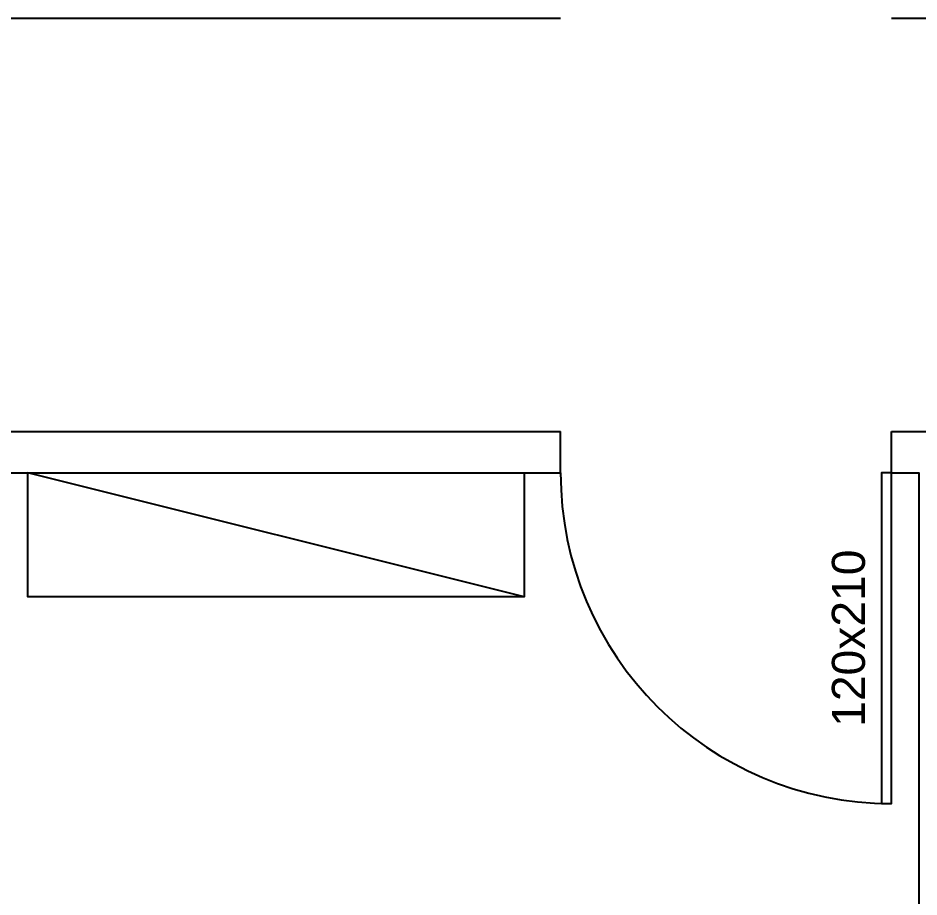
# Model space of a CAD drawing. Header units: centimetres. Extents: x 0 to 1084401, y -139216 to 99734.
# Drawn here: x 910053.4 to 910380.2, y 10098.1 to 10417 of the extents above; entities that cross this region are included whole.
import ezdxf
from ezdxf.enums import TextEntityAlignment as Align

# ---------------------------------------------------------------- set-up
doc = ezdxf.new("R2010")
doc.units = ezdxf.units.CM
doc.header["$LTSCALE"] = 4
for name, color, linetype in [('0.2', 2, 'Continuous'), ('0.6', 6, 'Continuous'), ('02-CONT', 2, 'Continuous')]:
    doc.layers.add(name, color=color, linetype=linetype)
doc.styles.add('2mm 1-50', font='arial.ttf', dxfattribs={"height": 0.1})

# ---------------------------------------------------------------- blocks, each defined once
blk = doc.blocks.new('1_00e')
blk.add_lwpolyline([(-28.40539012428269, -52.25289090163764), (-25.40539012428269, -52.25289090163764), (-25.40539012428269, 47.74710909836236), (-28.40539012428269, 47.74710909836236)], close=True)
at = {"color": 1}
blk.add_arc((-28.40539012428326, -52.25289090163764), 100, 0, 90, dxfattribs=at)

msp = doc.modelspace()

# ---------------------------------------------------------------- linework, layer by layer
at = {"layer": '0.2'}
msp.add_line((910237.0481354665, 10207.01251930819), (910057.0481354665, 10252.01251930819), dxfattribs=at)
msp.add_lwpolyline([(910057.0481354665, 10252.01251930819), (910237.0481354665, 10252.01251930819), (910237.0481354665, 10207.01251930819), (910057.0481354665, 10207.01251930819)], close=True, dxfattribs=at)
at = {"layer": '0.6'}
for p, q in [((910250.2346801861, 10252.01251930817), (910250.2346801861, 10267.01251930817)), ((910370.2346801861, 10252.01251930817), (910370.2346801861, 10267.01251930817))]:
    msp.add_line(p, q, dxfattribs=at)
for points in [[(909940.2346801861, 10417.01251930817), (910250.2346801861, 10417.01251930817)], [(910370.2346801861, 10417.01251930817), (910395.2346801861, 10417.01251930817)], [(909940.2346801861, 10267.01251930817), (910250.2346801861, 10267.01251930817)], [(910370.2346801861, 10267.01251930817), (910395.2346801861, 10267.01251930817)], [(909940.2346801861, 10252.01251930817), (910250.2346801861, 10252.01251930817)], [(910370.2346801861, 10252.01251930817), (910380.2346801861, 10252.01251930817), (910380.2346801861, 9892.012519308175), (910245.2346801861, 9892.012519308175)]]:
    msp.add_lwpolyline(points, dxfattribs=at)

# ---------------------------------------------------------------- block references
at = {"layer": '02-CONT', "xscale": 1.2, "yscale": 1.2, "zscale": 1.2, "rotation": 180}
msp.add_blockref('1_00e', (910336.148212037, 10189.30905022621), dxfattribs=at)

# ---------------------------------------------------------------- texts
at = {"layer": '02-CONT', "style": '2mm 1-50'}
msp.add_text('120x210', height=12, rotation=90, dxfattribs=at).set_placement((910354.6346801862, 10192.01251930817), align=Align.MIDDLE_CENTER)

doc.saveas('drawing.dxf')
